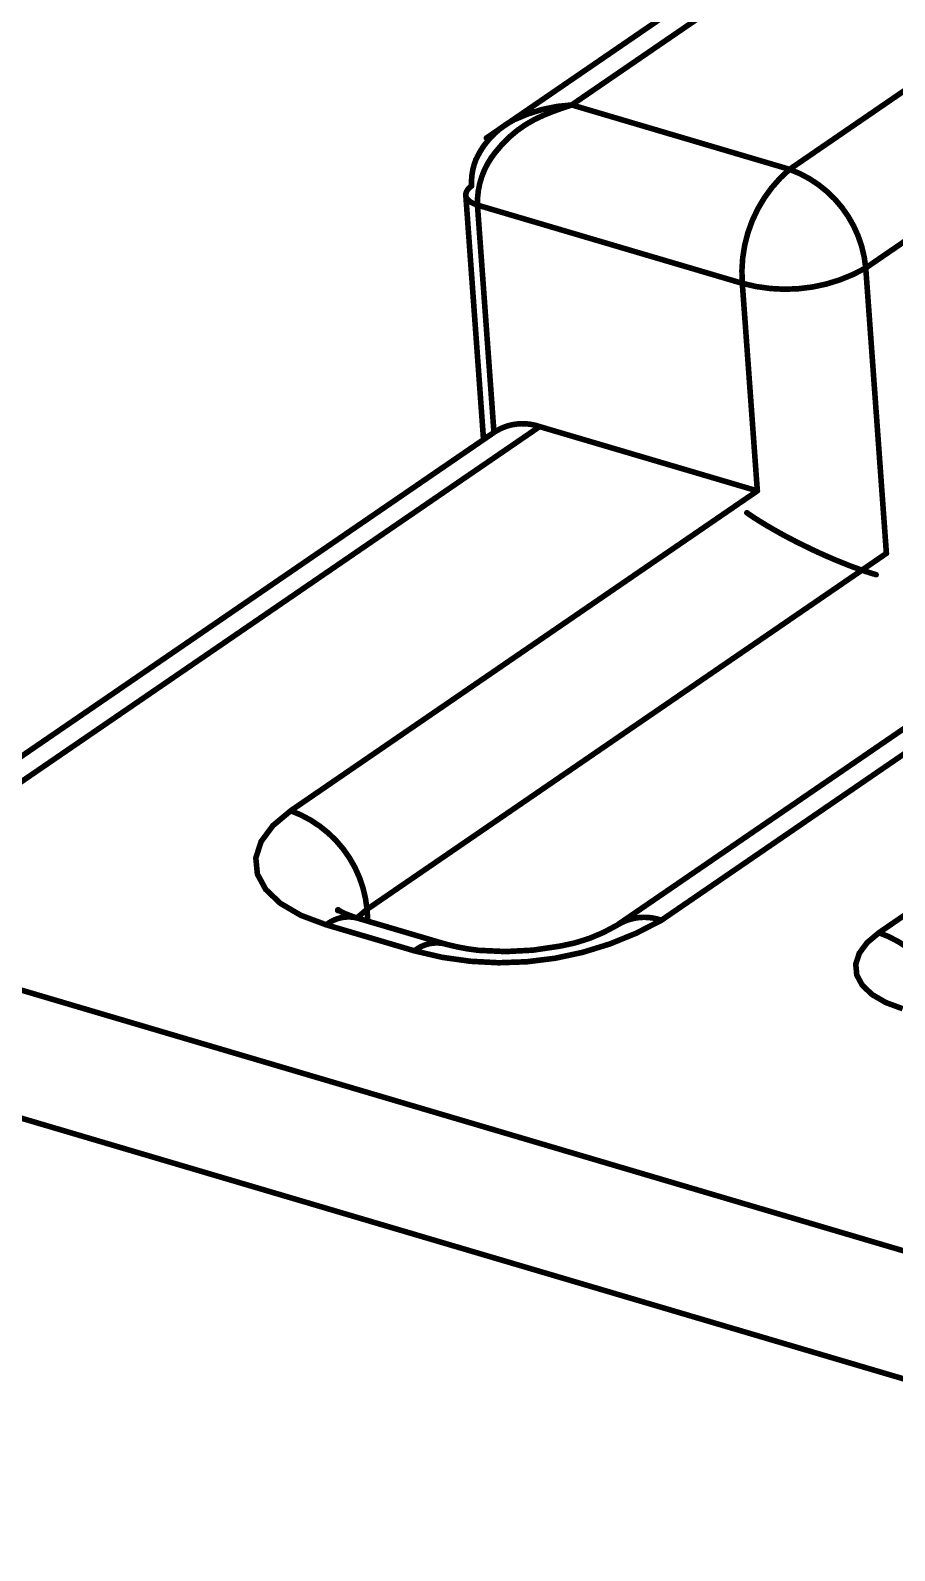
# Model space of a CAD drawing. Header units: inches. Extents: x 0 to 35.2, y -0.7 to 15.9.
# Drawn here: x 33.6294 to 33.7064, y 9.6287 to 9.7642 of the extents above; entities that cross this region are included whole.
import ezdxf

# ---------------------------------------------------------------- set-up
doc = ezdxf.new("R2010")
doc.units = ezdxf.units.IN
doc.header["$MEASUREMENT"] = 0
doc.layers.add('Dimensions', color=6, linetype='Continuous')

msp = doc.modelspace()

# ---------------------------------------------------------------- linework, layer by layer
at = {"layer": 'Dimensions'}
for points in [[(33.67008, 9.75457, 0.0005, 0.0005, 0), (33.81704, 9.85532, 0.0005, 0.0005, 0)], [(33.67768, 9.75752, 0.0005, 0.0005, 0), (33.81733, 9.85325, 0.0005, 0.0005, 0)], [(33.69709, 9.75178, 0.0005, 0.0005, 0), (33.71147, 9.76164, 0.0005, 0.0005, 0)], [(33.67254, 9.7562, 0.0005, 0.0005, -0.09822), (33.67768, 9.75752, 0.0005, 0.0005, 0)], [(33.67517, 9.7566, 0.0005, 0.0005, -0.022403), (33.67768, 9.75752, 0.0005, 0.0005, 0)], [(33.67768, 9.75752, 0.0005, 0.0005, 0), (33.69709, 9.75178, 0.0005, 0.0005, 0)], [(33.66914, 9.75264, 0.0005, 0.0005, -0.170854), (33.67254, 9.7562, 0.0005, 0.0005, 0)], [(33.67091, 9.75334, 0.0005, 0.0005, -0.129198), (33.67517, 9.7566, 0.0005, 0.0005, 0)], [(33.66928, 9.74859, 0.0005, 0.0005, -0.182607), (33.67091, 9.75334, 0.0005, 0.0005, 0)], [(33.70388, 9.74299, 0.0005, 0.0005, 0), (33.71826, 9.75285, 0.0005, 0.0005, 0)], [(33.66876, 9.75029, 0.0005, 0.0005, -0.112819), (33.66914, 9.75264, 0.0005, 0.0005, 0)], [(33.69288, 9.74162, 0.0005, 0.0005, -0.239837), (33.69709, 9.75178, 0.0005, 0.0005, 0)], [(33.69709, 9.75178, 0.0005, 0.0005, -0.290623), (33.70388, 9.74299, 0.0005, 0.0005, 0)], [(33.66823, 9.74954, 0.0005, 0.0005, -0.219985), (33.66876, 9.75029, 0.0005, 0.0005, 0)], [(33.66835, 9.74916, 0.0005, 0.0005, -0.150608), (33.66823, 9.74954, 0.0005, 0.0005, 0)], [(33.66824, 9.74948, 0.0005, 0.0005, 0), (33.66982, 9.72769, 0.0005, 0.0005, 0)], [(33.66872, 9.74884, 0.0005, 0.0005, -0.122109), (33.66835, 9.74916, 0.0005, 0.0005, 0)], [(33.66928, 9.74859, 0.0005, 0.0005, -0.032874), (33.66872, 9.74884, 0.0005, 0.0005, 0)], [(33.66928, 9.74859, 0.0005, 0.0005, 0), (33.69288, 9.74162, 0.0005, 0.0005, 0)], [(33.66928, 9.74859, 0.0005, 0.0005, 0), (33.67075, 9.72833, 0.0005, 0.0005, 0)], [(33.70388, 9.74299, 0.0005, 0.0005, -0.200602), (33.69288, 9.74162, 0.0005, 0.0005, 0)], [(33.70388, 9.74299, 0.0005, 0.0005, 0), (33.70572, 9.71755, 0.0005, 0.0005, 0)], [(33.69288, 9.74162, 0.0005, 0.0005, 0), (33.69422, 9.72312, 0.0005, 0.0005, 0)], [(33.60357, 9.68227, 0.0005, 0.0005, 0), (33.67087, 9.72841, 0.0005, 0.0005, 0)], [(33.60985, 9.68432, 0.0005, 0.0005, 0), (33.67482, 9.72885, 0.0005, 0.0005, 0)], [(33.67087, 9.72841, 0.0005, 0.0005, -0.228587), (33.67482, 9.72885, 0.0005, 0.0005, 0)], [(33.67482, 9.72885, 0.0005, 0.0005, 0), (33.69422, 9.72312, 0.0005, 0.0005, 0)], [(33.65264, 9.69461, 0.0005, 0.0005, 0), (33.69422, 9.72312, 0.0005, 0.0005, 0)], [(33.69328, 9.72117, 0.0005, 0.0005, 0), (33.69337, 9.72111, 0.0005, 0.0005, 0)], [(33.69337, 9.72111, 0.0005, 0.0005, 0), (33.69345, 9.72105, 0.0005, 0.0005, 0)], [(33.69345, 9.72105, 0.0005, 0.0005, 0), (33.69354, 9.72099, 0.0005, 0.0005, 0)], [(33.69354, 9.72099, 0.0005, 0.0005, 0), (33.69363, 9.72093, 0.0005, 0.0005, 0)], [(33.69363, 9.72093, 0.0005, 0.0005, 0), (33.69372, 9.72087, 0.0005, 0.0005, 0)], [(33.69372, 9.72087, 0.0005, 0.0005, 0), (33.69382, 9.72081, 0.0005, 0.0005, 0)], [(33.69382, 9.72081, 0.0005, 0.0005, 0), (33.69391, 9.72074, 0.0005, 0.0005, 0)], [(33.69391, 9.72074, 0.0005, 0.0005, 0), (33.69401, 9.72068, 0.0005, 0.0005, 0)], [(33.69401, 9.72068, 0.0005, 0.0005, 0), (33.6941, 9.72062, 0.0005, 0.0005, 0)], [(33.6941, 9.72062, 0.0005, 0.0005, 0), (33.6942, 9.72056, 0.0005, 0.0005, 0)], [(33.6942, 9.72056, 0.0005, 0.0005, 0), (33.6943, 9.7205, 0.0005, 0.0005, 0)], [(33.6943, 9.7205, 0.0005, 0.0005, 0), (33.6944, 9.72043, 0.0005, 0.0005, 0)], [(33.6944, 9.72043, 0.0005, 0.0005, 0), (33.6945, 9.72037, 0.0005, 0.0005, 0)], [(33.6945, 9.72037, 0.0005, 0.0005, 0), (33.6946, 9.72031, 0.0005, 0.0005, 0)], [(33.6946, 9.72031, 0.0005, 0.0005, 0), (33.69471, 9.72024, 0.0005, 0.0005, 0)], [(33.69471, 9.72024, 0.0005, 0.0005, 0), (33.69481, 9.72018, 0.0005, 0.0005, 0)], [(33.69481, 9.72018, 0.0005, 0.0005, 0), (33.69492, 9.72011, 0.0005, 0.0005, 0)], [(33.69492, 9.72011, 0.0005, 0.0005, 0), (33.69503, 9.72005, 0.0005, 0.0005, 0)], [(33.69503, 9.72005, 0.0005, 0.0005, 0), (33.69514, 9.71998, 0.0005, 0.0005, 0)], [(33.69514, 9.71998, 0.0005, 0.0005, 0), (33.69525, 9.71992, 0.0005, 0.0005, 0)], [(33.69525, 9.71992, 0.0005, 0.0005, 0), (33.69536, 9.71986, 0.0005, 0.0005, 0)], [(33.69536, 9.71986, 0.0005, 0.0005, 0), (33.69547, 9.71979, 0.0005, 0.0005, 0)], [(33.69547, 9.71979, 0.0005, 0.0005, 0), (33.69558, 9.71973, 0.0005, 0.0005, 0)], [(33.69558, 9.71973, 0.0005, 0.0005, 0), (33.69569, 9.71966, 0.0005, 0.0005, 0)], [(33.69569, 9.71966, 0.0005, 0.0005, 0), (33.69581, 9.7196, 0.0005, 0.0005, 0)], [(33.69581, 9.7196, 0.0005, 0.0005, 0), (33.69592, 9.71953, 0.0005, 0.0005, 0)], [(33.69592, 9.71953, 0.0005, 0.0005, 0), (33.69604, 9.71947, 0.0005, 0.0005, 0)], [(33.69604, 9.71947, 0.0005, 0.0005, 0), (33.69616, 9.7194, 0.0005, 0.0005, 0)], [(33.69616, 9.7194, 0.0005, 0.0005, 0), (33.69628, 9.71933, 0.0005, 0.0005, 0)], [(33.69628, 9.71933, 0.0005, 0.0005, 0), (33.69639, 9.71927, 0.0005, 0.0005, 0)], [(33.69639, 9.71927, 0.0005, 0.0005, 0), (33.69651, 9.7192, 0.0005, 0.0005, 0)], [(33.69651, 9.7192, 0.0005, 0.0005, 0), (33.69663, 9.71914, 0.0005, 0.0005, 0)], [(33.69663, 9.71914, 0.0005, 0.0005, 0), (33.69675, 9.71907, 0.0005, 0.0005, 0)], [(33.69675, 9.71907, 0.0005, 0.0005, 0), (33.69688, 9.71901, 0.0005, 0.0005, 0)], [(33.69688, 9.71901, 0.0005, 0.0005, 0), (33.697, 9.71894, 0.0005, 0.0005, 0)], [(33.697, 9.71894, 0.0005, 0.0005, 0), (33.69712, 9.71888, 0.0005, 0.0005, 0)], [(33.65944, 9.68582, 0.0005, 0.0005, 0), (33.70572, 9.71755, 0.0005, 0.0005, 0)], [(33.69712, 9.71888, 0.0005, 0.0005, 0), (33.69724, 9.71882, 0.0005, 0.0005, 0)], [(33.69724, 9.71882, 0.0005, 0.0005, 0), (33.69737, 9.71875, 0.0005, 0.0005, 0)], [(33.69737, 9.71875, 0.0005, 0.0005, 0), (33.69749, 9.71869, 0.0005, 0.0005, 0)], [(33.69749, 9.71869, 0.0005, 0.0005, 0), (33.69762, 9.71862, 0.0005, 0.0005, 0)], [(33.69762, 9.71862, 0.0005, 0.0005, 0), (33.69774, 9.71856, 0.0005, 0.0005, 0)], [(33.69774, 9.71856, 0.0005, 0.0005, 0), (33.69787, 9.71849, 0.0005, 0.0005, 0)], [(33.69787, 9.71849, 0.0005, 0.0005, 0), (33.698, 9.71843, 0.0005, 0.0005, 0)], [(33.698, 9.71843, 0.0005, 0.0005, 0), (33.69812, 9.71837, 0.0005, 0.0005, 0)], [(33.69812, 9.71837, 0.0005, 0.0005, 0), (33.69825, 9.71831, 0.0005, 0.0005, 0)], [(33.69825, 9.71831, 0.0005, 0.0005, 0), (33.69838, 9.71824, 0.0005, 0.0005, 0)], [(33.69838, 9.71824, 0.0005, 0.0005, 0), (33.6985, 9.71818, 0.0005, 0.0005, 0)], [(33.6985, 9.71818, 0.0005, 0.0005, 0), (33.69863, 9.71812, 0.0005, 0.0005, 0)], [(33.69863, 9.71812, 0.0005, 0.0005, 0), (33.69876, 9.71806, 0.0005, 0.0005, 0)], [(33.69876, 9.71806, 0.0005, 0.0005, 0), (33.69889, 9.71799, 0.0005, 0.0005, 0)], [(33.69889, 9.71799, 0.0005, 0.0005, 0), (33.69901, 9.71793, 0.0005, 0.0005, 0)], [(33.69901, 9.71793, 0.0005, 0.0005, 0), (33.69914, 9.71787, 0.0005, 0.0005, 0)], [(33.69914, 9.71787, 0.0005, 0.0005, 0), (33.69927, 9.71781, 0.0005, 0.0005, 0)], [(33.69927, 9.71781, 0.0005, 0.0005, 0), (33.6994, 9.71775, 0.0005, 0.0005, 0)], [(33.6994, 9.71775, 0.0005, 0.0005, 0), (33.69953, 9.71769, 0.0005, 0.0005, 0)], [(33.69953, 9.71769, 0.0005, 0.0005, 0), (33.69966, 9.71763, 0.0005, 0.0005, 0)], [(33.69966, 9.71763, 0.0005, 0.0005, 0), (33.69978, 9.71757, 0.0005, 0.0005, 0)], [(33.69978, 9.71757, 0.0005, 0.0005, 0), (33.69991, 9.71752, 0.0005, 0.0005, 0)], [(33.69991, 9.71752, 0.0005, 0.0005, 0), (33.70004, 9.71746, 0.0005, 0.0005, 0)], [(33.70004, 9.71746, 0.0005, 0.0005, 0), (33.70017, 9.7174, 0.0005, 0.0005, 0)], [(33.70017, 9.7174, 0.0005, 0.0005, 0), (33.7003, 9.71734, 0.0005, 0.0005, 0)], [(33.7003, 9.71734, 0.0005, 0.0005, 0), (33.70042, 9.71729, 0.0005, 0.0005, 0)], [(33.70042, 9.71729, 0.0005, 0.0005, 0), (33.70055, 9.71723, 0.0005, 0.0005, 0)], [(33.70055, 9.71723, 0.0005, 0.0005, 0), (33.70068, 9.71718, 0.0005, 0.0005, 0)], [(33.70068, 9.71718, 0.0005, 0.0005, 0), (33.7008, 9.71712, 0.0005, 0.0005, 0)], [(33.7008, 9.71712, 0.0005, 0.0005, 0), (33.70093, 9.71707, 0.0005, 0.0005, 0)], [(33.70093, 9.71707, 0.0005, 0.0005, 0), (33.70106, 9.71701, 0.0005, 0.0005, 0)], [(33.70106, 9.71701, 0.0005, 0.0005, 0), (33.70118, 9.71696, 0.0005, 0.0005, 0)], [(33.70118, 9.71696, 0.0005, 0.0005, 0), (33.70131, 9.71691, 0.0005, 0.0005, 0)], [(33.70131, 9.71691, 0.0005, 0.0005, 0), (33.70143, 9.71686, 0.0005, 0.0005, 0)], [(33.70143, 9.71686, 0.0005, 0.0005, 0), (33.70156, 9.71681, 0.0005, 0.0005, 0)], [(33.70156, 9.71681, 0.0005, 0.0005, 0), (33.70168, 9.71676, 0.0005, 0.0005, 0)], [(33.70168, 9.71676, 0.0005, 0.0005, 0), (33.7018, 9.71671, 0.0005, 0.0005, 0)], [(33.7018, 9.71671, 0.0005, 0.0005, 0), (33.70193, 9.71666, 0.0005, 0.0005, 0)], [(33.70193, 9.71666, 0.0005, 0.0005, 0), (33.70205, 9.71661, 0.0005, 0.0005, 0)], [(33.70205, 9.71661, 0.0005, 0.0005, 0), (33.70217, 9.71656, 0.0005, 0.0005, 0)], [(33.70217, 9.71656, 0.0005, 0.0005, 0), (33.70229, 9.71651, 0.0005, 0.0005, 0)], [(33.70229, 9.71651, 0.0005, 0.0005, 0), (33.70241, 9.71647, 0.0005, 0.0005, 0)], [(33.70241, 9.71647, 0.0005, 0.0005, 0), (33.70253, 9.71642, 0.0005, 0.0005, 0)], [(33.70253, 9.71642, 0.0005, 0.0005, 0), (33.70265, 9.71638, 0.0005, 0.0005, 0)], [(33.70265, 9.71638, 0.0005, 0.0005, 0), (33.70276, 9.71633, 0.0005, 0.0005, 0)], [(33.70276, 9.71633, 0.0005, 0.0005, 0), (33.70288, 9.71629, 0.0005, 0.0005, 0)], [(33.70288, 9.71629, 0.0005, 0.0005, 0), (33.703, 9.71625, 0.0005, 0.0005, 0)], [(33.703, 9.71625, 0.0005, 0.0005, 0), (33.70311, 9.71621, 0.0005, 0.0005, 0)], [(33.70311, 9.71621, 0.0005, 0.0005, 0), (33.70323, 9.71616, 0.0005, 0.0005, 0)], [(33.70323, 9.71616, 0.0005, 0.0005, 0), (33.70334, 9.71612, 0.0005, 0.0005, 0)], [(33.70334, 9.71612, 0.0005, 0.0005, 0), (33.70345, 9.71608, 0.0005, 0.0005, 0)], [(33.70345, 9.71608, 0.0005, 0.0005, 0), (33.70356, 9.71605, 0.0005, 0.0005, 0)], [(33.70356, 9.71605, 0.0005, 0.0005, 0), (33.70367, 9.71601, 0.0005, 0.0005, 0)], [(33.70367, 9.71601, 0.0005, 0.0005, 0), (33.70378, 9.71597, 0.0005, 0.0005, 0)], [(33.70378, 9.71597, 0.0005, 0.0005, 0), (33.70389, 9.71593, 0.0005, 0.0005, 0)], [(33.70389, 9.71593, 0.0005, 0.0005, 0), (33.704, 9.7159, 0.0005, 0.0005, 0)], [(33.704, 9.7159, 0.0005, 0.0005, 0), (33.7041, 9.71587, 0.0005, 0.0005, 0)], [(33.7041, 9.71587, 0.0005, 0.0005, 0), (33.70421, 9.71583, 0.0005, 0.0005, 0)], [(33.70421, 9.71583, 0.0005, 0.0005, 0), (33.70431, 9.7158, 0.0005, 0.0005, 0)], [(33.70431, 9.7158, 0.0005, 0.0005, 0), (33.70441, 9.71577, 0.0005, 0.0005, 0)], [(33.70441, 9.71577, 0.0005, 0.0005, 0), (33.70451, 9.71574, 0.0005, 0.0005, 0)], [(33.70451, 9.71574, 0.0005, 0.0005, 0), (33.70461, 9.71571, 0.0005, 0.0005, 0)], [(33.70461, 9.71571, 0.0005, 0.0005, 0), (33.70471, 9.71568, 0.0005, 0.0005, 0)], [(33.70471, 9.71568, 0.0005, 0.0005, 0), (33.70481, 9.71565, 0.0005, 0.0005, 0)], [(33.68172, 9.68441, 0.0005, 0.0005, 0), (33.72442, 9.71368, 0.0005, 0.0005, 0)], [(33.68567, 9.68485, 0.0005, 0.0005, 0), (33.72725, 9.71336, 0.0005, 0.0005, 0)], [(33.70506, 9.68374, 0.0005, 0.0005, 0), (33.74193, 9.70902, 0.0005, 0.0005, 0)], [(33.65105, 9.69328, 0.0005, 0.0005, 0), (33.65264, 9.69461, 0.0005, 0.0005, 0)], [(33.65264, 9.69461, 0.0005, 0.0005, -0.290623), (33.65944, 9.68582, 0.0005, 0.0005, 0)], [(33.65, 9.69186, 0.0005, 0.0005, 0), (33.65105, 9.69328, 0.0005, 0.0005, 0)], [(33.64953, 9.6904, 0.0005, 0.0005, 0), (33.65, 9.69186, 0.0005, 0.0005, 0)], [(33.64953, 9.6904, 0.0005, 0.0005, 0), (33.64967, 9.68896, 0.0005, 0.0005, 0)], [(33.64967, 9.68896, 0.0005, 0.0005, 0), (33.65041, 9.6876, 0.0005, 0.0005, 0)], [(33.65041, 9.6876, 0.0005, 0.0005, 0), (33.65171, 9.68636, 0.0005, 0.0005, 0)], [(33.65171, 9.68636, 0.0005, 0.0005, 0), (33.65354, 9.68529, 0.0005, 0.0005, 0)], [(33.65354, 9.68529, 0.0005, 0.0005, 0), (33.65581, 9.68444, 0.0005, 0.0005, 0)], [(33.65581, 9.68444, 0.0005, 0.0005, -0.237149), (33.65855, 9.68505, 0.0005, 0.0005, 0)], [(33.6569, 9.68574, 0.0005, 0.0005, -4.707283), (33.65689, 9.68577, 0.0005, 0.0005, 0)], [(33.65712, 9.68562, 0.0005, 0.0005, -0.013739), (33.65689, 9.68577, 0.0005, 0.0005, 0)], [(33.65751, 9.68543, 0.0005, 0.0005, -0.036379), (33.65712, 9.68562, 0.0005, 0.0005, 0)], [(33.65855, 9.68505, 0.0005, 0.0005, -0.020807), (33.65751, 9.68543, 0.0005, 0.0005, 0)], [(33.65855, 9.68505, 0.0005, 0.0005, 0), (33.65864, 9.68515, 0.0005, 0.0005, 0)], [(33.65855, 9.68505, 0.0005, 0.0005, 0), (33.66641, 9.68273, 0.0005, 0.0005, 0)], [(33.65855, 9.68505, 0.0005, 0.0005, 0), (33.65865, 9.68502, 0.0005, 0.0005, 0)], [(33.65864, 9.68515, 0.0005, 0.0005, 0), (33.65944, 9.68582, 0.0005, 0.0005, 0)], [(33.65944, 9.68582, 0.0005, 0.0005, 0), (33.65951, 9.68477, 0.0005, 0.0005, 0)], [(33.68178, 9.68445, 0.0005, 0.0005, -0.225753), (33.68567, 9.68485, 0.0005, 0.0005, 0)], [(33.65581, 9.68444, 0.0005, 0.0005, 0), (33.66367, 9.68212, 0.0005, 0.0005, 0)], [(33.68567, 9.68485, 0.0005, 0.0005, -0.200602), (33.66367, 9.68212, 0.0005, 0.0005, 0)], [(33.68172, 9.68441, 0.0005, 0.0005, -0.094276), (33.67662, 9.68254, 0.0005, 0.0005, 0)], [(33.704, 9.68285, 0.0005, 0.0005, 0), (33.70506, 9.68374, 0.0005, 0.0005, 0)], [(33.70506, 9.68374, 0.0005, 0.0005, -0.23651), (33.71141, 9.67713, 0.0005, 0.0005, 0)], [(33.6121, 9.68351, 0.0005, 0.0005, 0), (33.85479, 9.61177, 0.0005, 0.0005, 0)], [(33.66367, 9.68212, 0.0005, 0.0005, -0.235041), (33.66639, 9.68274, 0.0005, 0.0005, 0)], [(33.66935, 9.68217, 0.0005, 0.0005, -0.037371), (33.66641, 9.68273, 0.0005, 0.0005, 0)], [(33.67662, 9.68254, 0.0005, 0.0005, -0.072574), (33.66935, 9.68217, 0.0005, 0.0005, 0)], [(33.7033, 9.6819, 0.0005, 0.0005, 0), (33.704, 9.68285, 0.0005, 0.0005, 0)], [(33.70299, 9.68093, 0.0005, 0.0005, 0), (33.7033, 9.6819, 0.0005, 0.0005, 0)], [(33.70299, 9.68093, 0.0005, 0.0005, 0), (33.70308, 9.67997, 0.0005, 0.0005, 0)], [(33.70308, 9.67997, 0.0005, 0.0005, 0), (33.70357, 9.67906, 0.0005, 0.0005, 0)], [(33.70357, 9.67906, 0.0005, 0.0005, 0), (33.70444, 9.67823, 0.0005, 0.0005, 0)], [(33.70444, 9.67823, 0.0005, 0.0005, 0), (33.70566, 9.67752, 0.0005, 0.0005, 0)], [(33.70566, 9.67752, 0.0005, 0.0005, 0), (33.70717, 9.67696, 0.0005, 0.0005, 0)], [(33.60789, 9.67334, 0.0005, 0.0005, 0), (33.84429, 9.60347, 0.0005, 0.0005, 0)]]:
    msp.add_lwpolyline(points, format="xyseb", dxfattribs=at)
for points in [[(33.67756, 9.75752, 0.00025, 0.00025, 1), (33.67781, 9.75752, 0.00025, 0.00025, 1)], [(33.67756, 9.75752, 0.00025, 0.00025, 1), (33.67781, 9.75752, 0.00025, 0.00025, 1)], [(33.67756, 9.75752, 0.00025, 0.00025, 1), (33.67781, 9.75752, 0.00025, 0.00025, 1)], [(33.67756, 9.75752, 0.00025, 0.00025, 1), (33.67781, 9.75752, 0.00025, 0.00025, 1)], [(33.67241, 9.7562, 0.00025, 0.00025, 1), (33.67266, 9.7562, 0.00025, 0.00025, 1)], [(33.67241, 9.7562, 0.00025, 0.00025, 1), (33.67266, 9.7562, 0.00025, 0.00025, 1)], [(33.67504, 9.7566, 0.00025, 0.00025, 1), (33.67529, 9.7566, 0.00025, 0.00025, 1)], [(33.67504, 9.7566, 0.00025, 0.00025, 1), (33.67529, 9.7566, 0.00025, 0.00025, 1)], [(33.66995, 9.75457, 0.00025, 0.00025, 1), (33.6702, 9.75457, 0.00025, 0.00025, 1)], [(33.67078, 9.75334, 0.00025, 0.00025, 1), (33.67103, 9.75334, 0.00025, 0.00025, 1)], [(33.67078, 9.75334, 0.00025, 0.00025, 1), (33.67103, 9.75334, 0.00025, 0.00025, 1)], [(33.66901, 9.75264, 0.00025, 0.00025, 1), (33.66926, 9.75264, 0.00025, 0.00025, 1)], [(33.66901, 9.75264, 0.00025, 0.00025, 1), (33.66926, 9.75264, 0.00025, 0.00025, 1)], [(33.69696, 9.75178, 0.00025, 0.00025, 1), (33.69721, 9.75178, 0.00025, 0.00025, 1)], [(33.69696, 9.75178, 0.00025, 0.00025, 1), (33.69721, 9.75178, 0.00025, 0.00025, 1)], [(33.69696, 9.75178, 0.00025, 0.00025, 1), (33.69721, 9.75178, 0.00025, 0.00025, 1)], [(33.69696, 9.75178, 0.00025, 0.00025, 1), (33.69721, 9.75178, 0.00025, 0.00025, 1)], [(33.66863, 9.75029, 0.00025, 0.00025, 1), (33.66888, 9.75029, 0.00025, 0.00025, 1)], [(33.66863, 9.75029, 0.00025, 0.00025, 1), (33.66888, 9.75029, 0.00025, 0.00025, 1)], [(33.66811, 9.74954, 0.00025, 0.00025, 1), (33.66836, 9.74954, 0.00025, 0.00025, 1)], [(33.66811, 9.74954, 0.00025, 0.00025, 1), (33.66836, 9.74954, 0.00025, 0.00025, 1)], [(33.66811, 9.74948, 0.00025, 0.00025, 1), (33.66836, 9.74948, 0.00025, 0.00025, 1)], [(33.66822, 9.74916, 0.00025, 0.00025, 1), (33.66848, 9.74916, 0.00025, 0.00025, 1)], [(33.66823, 9.74916, 0.00025, 0.00025, 1), (33.66848, 9.74916, 0.00025, 0.00025, 1)], [(33.66859, 9.74884, 0.00025, 0.00025, 1), (33.66884, 9.74884, 0.00025, 0.00025, 1)], [(33.66859, 9.74884, 0.00025, 0.00025, 1), (33.66884, 9.74884, 0.00025, 0.00025, 1)], [(33.66916, 9.74859, 0.00025, 0.00025, 1), (33.66941, 9.74859, 0.00025, 0.00025, 1)], [(33.66916, 9.74859, 0.00025, 0.00025, 1), (33.66941, 9.74859, 0.00025, 0.00025, 1)], [(33.66916, 9.74859, 0.00025, 0.00025, 1), (33.66941, 9.74859, 0.00025, 0.00025, 1)], [(33.66916, 9.74859, 0.00025, 0.00025, 1), (33.66941, 9.74859, 0.00025, 0.00025, 1)], [(33.70376, 9.74299, 0.00025, 0.00025, 1), (33.70401, 9.74299, 0.00025, 0.00025, 1)], [(33.70376, 9.74299, 0.00025, 0.00025, 1), (33.70401, 9.74299, 0.00025, 0.00025, 1)], [(33.70376, 9.74299, 0.00025, 0.00025, 1), (33.70401, 9.74299, 0.00025, 0.00025, 1)], [(33.70376, 9.74299, 0.00025, 0.00025, 1), (33.70401, 9.74299, 0.00025, 0.00025, 1)], [(33.69276, 9.74162, 0.00025, 0.00025, 1), (33.69301, 9.74162, 0.00025, 0.00025, 1)], [(33.69276, 9.74162, 0.00025, 0.00025, 1), (33.69301, 9.74162, 0.00025, 0.00025, 1)], [(33.69276, 9.74162, 0.00025, 0.00025, 1), (33.69301, 9.74162, 0.00025, 0.00025, 1)], [(33.69276, 9.74162, 0.00025, 0.00025, 1), (33.69301, 9.74162, 0.00025, 0.00025, 1)], [(33.67075, 9.72841, 0.00025, 0.00025, 1), (33.671, 9.72841, 0.00025, 0.00025, 1)], [(33.67075, 9.72841, 0.00025, 0.00025, 1), (33.671, 9.72841, 0.00025, 0.00025, 1)], [(33.67469, 9.72885, 0.00025, 0.00025, 1), (33.67494, 9.72885, 0.00025, 0.00025, 1)], [(33.67469, 9.72885, 0.00025, 0.00025, 1), (33.67494, 9.72885, 0.00025, 0.00025, 1)], [(33.67469, 9.72885, 0.00025, 0.00025, 1), (33.67494, 9.72885, 0.00025, 0.00025, 1)], [(33.66969, 9.72769, 0.00025, 0.00025, 1), (33.66994, 9.72769, 0.00025, 0.00025, 1)], [(33.67063, 9.72833, 0.00025, 0.00025, 1), (33.67088, 9.72833, 0.00025, 0.00025, 1)], [(33.6941, 9.72312, 0.00025, 0.00025, 1), (33.69435, 9.72312, 0.00025, 0.00025, 1)], [(33.6941, 9.72312, 0.00025, 0.00025, 1), (33.69435, 9.72312, 0.00025, 0.00025, 1)], [(33.6941, 9.72312, 0.00025, 0.00025, 1), (33.69435, 9.72312, 0.00025, 0.00025, 1)], [(33.69316, 9.72117, 0.00025, 0.00025, 1), (33.69341, 9.72117, 0.00025, 0.00025, 1)], [(33.69324, 9.72111, 0.00025, 0.00025, 1), (33.69349, 9.72111, 0.00025, 0.00025, 1)], [(33.69324, 9.72111, 0.00025, 0.00025, 1), (33.69349, 9.72111, 0.00025, 0.00025, 1)], [(33.69333, 9.72105, 0.00025, 0.00025, 1), (33.69358, 9.72105, 0.00025, 0.00025, 1)], [(33.69333, 9.72105, 0.00025, 0.00025, 1), (33.69358, 9.72105, 0.00025, 0.00025, 1)], [(33.69342, 9.72099, 0.00025, 0.00025, 1), (33.69367, 9.72099, 0.00025, 0.00025, 1)], [(33.69342, 9.72099, 0.00025, 0.00025, 1), (33.69367, 9.72099, 0.00025, 0.00025, 1)], [(33.69351, 9.72093, 0.00025, 0.00025, 1), (33.69376, 9.72093, 0.00025, 0.00025, 1)], [(33.69351, 9.72093, 0.00025, 0.00025, 1), (33.69376, 9.72093, 0.00025, 0.00025, 1)], [(33.6936, 9.72087, 0.00025, 0.00025, 1), (33.69385, 9.72087, 0.00025, 0.00025, 1)], [(33.6936, 9.72087, 0.00025, 0.00025, 1), (33.69385, 9.72087, 0.00025, 0.00025, 1)], [(33.69369, 9.72081, 0.00025, 0.00025, 1), (33.69394, 9.72081, 0.00025, 0.00025, 1)], [(33.69369, 9.72081, 0.00025, 0.00025, 1), (33.69394, 9.72081, 0.00025, 0.00025, 1)], [(33.69378, 9.72074, 0.00025, 0.00025, 1), (33.69403, 9.72074, 0.00025, 0.00025, 1)], [(33.69378, 9.72074, 0.00025, 0.00025, 1), (33.69403, 9.72074, 0.00025, 0.00025, 1)], [(33.69388, 9.72068, 0.00025, 0.00025, 1), (33.69413, 9.72068, 0.00025, 0.00025, 1)], [(33.69388, 9.72068, 0.00025, 0.00025, 1), (33.69413, 9.72068, 0.00025, 0.00025, 1)], [(33.69398, 9.72062, 0.00025, 0.00025, 1), (33.69423, 9.72062, 0.00025, 0.00025, 1)], [(33.69398, 9.72062, 0.00025, 0.00025, 1), (33.69423, 9.72062, 0.00025, 0.00025, 1)], [(33.69407, 9.72056, 0.00025, 0.00025, 1), (33.69432, 9.72056, 0.00025, 0.00025, 1)], [(33.69407, 9.72056, 0.00025, 0.00025, 1), (33.69432, 9.72056, 0.00025, 0.00025, 1)], [(33.69417, 9.7205, 0.00025, 0.00025, 1), (33.69442, 9.7205, 0.00025, 0.00025, 1)], [(33.69417, 9.7205, 0.00025, 0.00025, 1), (33.69442, 9.7205, 0.00025, 0.00025, 1)], [(33.69427, 9.72043, 0.00025, 0.00025, 1), (33.69452, 9.72043, 0.00025, 0.00025, 1)], [(33.69427, 9.72043, 0.00025, 0.00025, 1), (33.69452, 9.72043, 0.00025, 0.00025, 1)], [(33.69438, 9.72037, 0.00025, 0.00025, 1), (33.69463, 9.72037, 0.00025, 0.00025, 1)], [(33.69438, 9.72037, 0.00025, 0.00025, 1), (33.69463, 9.72037, 0.00025, 0.00025, 1)], [(33.69448, 9.72031, 0.00025, 0.00025, 1), (33.69473, 9.72031, 0.00025, 0.00025, 1)], [(33.69448, 9.72031, 0.00025, 0.00025, 1), (33.69473, 9.72031, 0.00025, 0.00025, 1)], [(33.69458, 9.72024, 0.00025, 0.00025, 1), (33.69483, 9.72024, 0.00025, 0.00025, 1)], [(33.69458, 9.72024, 0.00025, 0.00025, 1), (33.69483, 9.72024, 0.00025, 0.00025, 1)], [(33.69469, 9.72018, 0.00025, 0.00025, 1), (33.69494, 9.72018, 0.00025, 0.00025, 1)], [(33.69469, 9.72018, 0.00025, 0.00025, 1), (33.69494, 9.72018, 0.00025, 0.00025, 1)], [(33.69479, 9.72011, 0.00025, 0.00025, 1), (33.69504, 9.72011, 0.00025, 0.00025, 1)], [(33.69479, 9.72011, 0.00025, 0.00025, 1), (33.69504, 9.72011, 0.00025, 0.00025, 1)], [(33.6949, 9.72005, 0.00025, 0.00025, 1), (33.69515, 9.72005, 0.00025, 0.00025, 1)], [(33.6949, 9.72005, 0.00025, 0.00025, 1), (33.69515, 9.72005, 0.00025, 0.00025, 1)], [(33.69501, 9.71998, 0.00025, 0.00025, 1), (33.69526, 9.71998, 0.00025, 0.00025, 1)], [(33.69501, 9.71998, 0.00025, 0.00025, 1), (33.69526, 9.71998, 0.00025, 0.00025, 1)], [(33.69512, 9.71992, 0.00025, 0.00025, 1), (33.69537, 9.71992, 0.00025, 0.00025, 1)], [(33.69512, 9.71992, 0.00025, 0.00025, 1), (33.69537, 9.71992, 0.00025, 0.00025, 1)], [(33.69523, 9.71986, 0.00025, 0.00025, 1), (33.69548, 9.71986, 0.00025, 0.00025, 1)], [(33.69523, 9.71986, 0.00025, 0.00025, 1), (33.69548, 9.71986, 0.00025, 0.00025, 1)], [(33.69534, 9.71979, 0.00025, 0.00025, 1), (33.69559, 9.71979, 0.00025, 0.00025, 1)], [(33.69534, 9.71979, 0.00025, 0.00025, 1), (33.69559, 9.71979, 0.00025, 0.00025, 1)], [(33.69546, 9.71973, 0.00025, 0.00025, 1), (33.69571, 9.71973, 0.00025, 0.00025, 1)], [(33.69546, 9.71973, 0.00025, 0.00025, 1), (33.69571, 9.71973, 0.00025, 0.00025, 1)], [(33.69557, 9.71966, 0.00025, 0.00025, 1), (33.69582, 9.71966, 0.00025, 0.00025, 1)], [(33.69557, 9.71966, 0.00025, 0.00025, 1), (33.69582, 9.71966, 0.00025, 0.00025, 1)], [(33.69568, 9.7196, 0.00025, 0.00025, 1), (33.69593, 9.7196, 0.00025, 0.00025, 1)], [(33.69568, 9.7196, 0.00025, 0.00025, 1), (33.69593, 9.7196, 0.00025, 0.00025, 1)], [(33.6958, 9.71953, 0.00025, 0.00025, 1), (33.69605, 9.71953, 0.00025, 0.00025, 1)], [(33.6958, 9.71953, 0.00025, 0.00025, 1), (33.69605, 9.71953, 0.00025, 0.00025, 1)], [(33.69592, 9.71947, 0.00025, 0.00025, 1), (33.69617, 9.71947, 0.00025, 0.00025, 1)], [(33.69592, 9.71947, 0.00025, 0.00025, 1), (33.69617, 9.71947, 0.00025, 0.00025, 1)], [(33.69603, 9.7194, 0.00025, 0.00025, 1), (33.69628, 9.7194, 0.00025, 0.00025, 1)], [(33.69603, 9.7194, 0.00025, 0.00025, 1), (33.69628, 9.7194, 0.00025, 0.00025, 1)], [(33.69615, 9.71933, 0.00025, 0.00025, 1), (33.6964, 9.71933, 0.00025, 0.00025, 1)], [(33.69615, 9.71933, 0.00025, 0.00025, 1), (33.6964, 9.71933, 0.00025, 0.00025, 1)], [(33.69627, 9.71927, 0.00025, 0.00025, 1), (33.69652, 9.71927, 0.00025, 0.00025, 1)], [(33.69627, 9.71927, 0.00025, 0.00025, 1), (33.69652, 9.71927, 0.00025, 0.00025, 1)], [(33.69639, 9.7192, 0.00025, 0.00025, 1), (33.69664, 9.7192, 0.00025, 0.00025, 1)], [(33.69639, 9.7192, 0.00025, 0.00025, 1), (33.69664, 9.7192, 0.00025, 0.00025, 1)], [(33.69651, 9.71914, 0.00025, 0.00025, 1), (33.69676, 9.71914, 0.00025, 0.00025, 1)], [(33.69651, 9.71914, 0.00025, 0.00025, 1), (33.69676, 9.71914, 0.00025, 0.00025, 1)], [(33.69663, 9.71907, 0.00025, 0.00025, 1), (33.69688, 9.71907, 0.00025, 0.00025, 1)], [(33.69663, 9.71907, 0.00025, 0.00025, 1), (33.69688, 9.71907, 0.00025, 0.00025, 1)], [(33.69675, 9.71901, 0.00025, 0.00025, 1), (33.697, 9.71901, 0.00025, 0.00025, 1)], [(33.69675, 9.71901, 0.00025, 0.00025, 1), (33.697, 9.71901, 0.00025, 0.00025, 1)], [(33.69687, 9.71894, 0.00025, 0.00025, 1), (33.69712, 9.71894, 0.00025, 0.00025, 1)], [(33.69687, 9.71894, 0.00025, 0.00025, 1), (33.69712, 9.71894, 0.00025, 0.00025, 1)], [(33.697, 9.71888, 0.00025, 0.00025, 1), (33.69725, 9.71888, 0.00025, 0.00025, 1)], [(33.697, 9.71888, 0.00025, 0.00025, 1), (33.69725, 9.71888, 0.00025, 0.00025, 1)], [(33.69712, 9.71882, 0.00025, 0.00025, 1), (33.69737, 9.71882, 0.00025, 0.00025, 1)], [(33.69712, 9.71882, 0.00025, 0.00025, 1), (33.69737, 9.71882, 0.00025, 0.00025, 1)], [(33.69724, 9.71875, 0.00025, 0.00025, 1), (33.69749, 9.71875, 0.00025, 0.00025, 1)], [(33.69724, 9.71875, 0.00025, 0.00025, 1), (33.69749, 9.71875, 0.00025, 0.00025, 1)], [(33.69737, 9.71869, 0.00025, 0.00025, 1), (33.69762, 9.71869, 0.00025, 0.00025, 1)], [(33.69737, 9.71869, 0.00025, 0.00025, 1), (33.69762, 9.71869, 0.00025, 0.00025, 1)], [(33.69749, 9.71862, 0.00025, 0.00025, 1), (33.69774, 9.71862, 0.00025, 0.00025, 1)], [(33.69749, 9.71862, 0.00025, 0.00025, 1), (33.69774, 9.71862, 0.00025, 0.00025, 1)], [(33.69762, 9.71856, 0.00025, 0.00025, 1), (33.69787, 9.71856, 0.00025, 0.00025, 1)], [(33.69762, 9.71856, 0.00025, 0.00025, 1), (33.69787, 9.71856, 0.00025, 0.00025, 1)], [(33.69774, 9.71849, 0.00025, 0.00025, 1), (33.69799, 9.71849, 0.00025, 0.00025, 1)], [(33.69774, 9.71849, 0.00025, 0.00025, 1), (33.69799, 9.71849, 0.00025, 0.00025, 1)], [(33.69787, 9.71843, 0.00025, 0.00025, 1), (33.69812, 9.71843, 0.00025, 0.00025, 1)], [(33.69787, 9.71843, 0.00025, 0.00025, 1), (33.69812, 9.71843, 0.00025, 0.00025, 1)], [(33.698, 9.71837, 0.00025, 0.00025, 1), (33.69825, 9.71837, 0.00025, 0.00025, 1)], [(33.698, 9.71837, 0.00025, 0.00025, 1), (33.69825, 9.71837, 0.00025, 0.00025, 1)], [(33.69812, 9.71831, 0.00025, 0.00025, 1), (33.69837, 9.71831, 0.00025, 0.00025, 1)], [(33.69812, 9.71831, 0.00025, 0.00025, 1), (33.69837, 9.71831, 0.00025, 0.00025, 1)], [(33.69825, 9.71824, 0.00025, 0.00025, 1), (33.6985, 9.71824, 0.00025, 0.00025, 1)], [(33.69825, 9.71824, 0.00025, 0.00025, 1), (33.6985, 9.71824, 0.00025, 0.00025, 1)], [(33.69838, 9.71818, 0.00025, 0.00025, 1), (33.69863, 9.71818, 0.00025, 0.00025, 1)], [(33.69838, 9.71818, 0.00025, 0.00025, 1), (33.69863, 9.71818, 0.00025, 0.00025, 1)], [(33.69851, 9.71812, 0.00025, 0.00025, 1), (33.69876, 9.71812, 0.00025, 0.00025, 1)], [(33.69851, 9.71812, 0.00025, 0.00025, 1), (33.69876, 9.71812, 0.00025, 0.00025, 1)], [(33.69863, 9.71806, 0.00025, 0.00025, 1), (33.69888, 9.71806, 0.00025, 0.00025, 1)], [(33.69863, 9.71806, 0.00025, 0.00025, 1), (33.69888, 9.71806, 0.00025, 0.00025, 1)], [(33.69876, 9.71799, 0.00025, 0.00025, 1), (33.69901, 9.71799, 0.00025, 0.00025, 1)], [(33.69876, 9.71799, 0.00025, 0.00025, 1), (33.69901, 9.71799, 0.00025, 0.00025, 1)], [(33.69889, 9.71793, 0.00025, 0.00025, 1), (33.69914, 9.71793, 0.00025, 0.00025, 1)], [(33.69889, 9.71793, 0.00025, 0.00025, 1), (33.69914, 9.71793, 0.00025, 0.00025, 1)], [(33.69902, 9.71787, 0.00025, 0.00025, 1), (33.69927, 9.71787, 0.00025, 0.00025, 1)], [(33.69902, 9.71787, 0.00025, 0.00025, 1), (33.69927, 9.71787, 0.00025, 0.00025, 1)], [(33.69915, 9.71781, 0.00025, 0.00025, 1), (33.6994, 9.71781, 0.00025, 0.00025, 1)], [(33.69915, 9.71781, 0.00025, 0.00025, 1), (33.6994, 9.71781, 0.00025, 0.00025, 1)], [(33.69927, 9.71775, 0.00025, 0.00025, 1), (33.69952, 9.71775, 0.00025, 0.00025, 1)], [(33.69927, 9.71775, 0.00025, 0.00025, 1), (33.69952, 9.71775, 0.00025, 0.00025, 1)], [(33.6994, 9.71769, 0.00025, 0.00025, 1), (33.69965, 9.71769, 0.00025, 0.00025, 1)], [(33.6994, 9.71769, 0.00025, 0.00025, 1), (33.69965, 9.71769, 0.00025, 0.00025, 1)], [(33.69953, 9.71763, 0.00025, 0.00025, 1), (33.69978, 9.71763, 0.00025, 0.00025, 1)], [(33.69953, 9.71763, 0.00025, 0.00025, 1), (33.69978, 9.71763, 0.00025, 0.00025, 1)], [(33.69966, 9.71757, 0.00025, 0.00025, 1), (33.69991, 9.71757, 0.00025, 0.00025, 1)], [(33.69966, 9.71757, 0.00025, 0.00025, 1), (33.69991, 9.71757, 0.00025, 0.00025, 1)], [(33.7056, 9.71755, 0.00025, 0.00025, 1), (33.70585, 9.71755, 0.00025, 0.00025, 1)], [(33.7056, 9.71755, 0.00025, 0.00025, 1), (33.70585, 9.71755, 0.00025, 0.00025, 1)], [(33.69979, 9.71752, 0.00025, 0.00025, 1), (33.70004, 9.71752, 0.00025, 0.00025, 1)], [(33.69979, 9.71752, 0.00025, 0.00025, 1), (33.70004, 9.71752, 0.00025, 0.00025, 1)], [(33.69992, 9.71746, 0.00025, 0.00025, 1), (33.70017, 9.71746, 0.00025, 0.00025, 1)], [(33.69992, 9.71746, 0.00025, 0.00025, 1), (33.70017, 9.71746, 0.00025, 0.00025, 1)], [(33.70004, 9.7174, 0.00025, 0.00025, 1), (33.70029, 9.7174, 0.00025, 0.00025, 1)], [(33.70004, 9.7174, 0.00025, 0.00025, 1), (33.70029, 9.7174, 0.00025, 0.00025, 1)], [(33.70017, 9.71734, 0.00025, 0.00025, 1), (33.70042, 9.71734, 0.00025, 0.00025, 1)], [(33.70017, 9.71734, 0.00025, 0.00025, 1), (33.70042, 9.71734, 0.00025, 0.00025, 1)], [(33.7003, 9.71729, 0.00025, 0.00025, 1), (33.70055, 9.71729, 0.00025, 0.00025, 1)], [(33.7003, 9.71729, 0.00025, 0.00025, 1), (33.70055, 9.71729, 0.00025, 0.00025, 1)], [(33.70043, 9.71723, 0.00025, 0.00025, 1), (33.70068, 9.71723, 0.00025, 0.00025, 1)], [(33.70043, 9.71723, 0.00025, 0.00025, 1), (33.70068, 9.71723, 0.00025, 0.00025, 1)], [(33.70055, 9.71718, 0.00025, 0.00025, 1), (33.7008, 9.71718, 0.00025, 0.00025, 1)], [(33.70055, 9.71718, 0.00025, 0.00025, 1), (33.7008, 9.71718, 0.00025, 0.00025, 1)], [(33.70068, 9.71712, 0.00025, 0.00025, 1), (33.70093, 9.71712, 0.00025, 0.00025, 1)], [(33.70068, 9.71712, 0.00025, 0.00025, 1), (33.70093, 9.71712, 0.00025, 0.00025, 1)], [(33.70081, 9.71707, 0.00025, 0.00025, 1), (33.70106, 9.71707, 0.00025, 0.00025, 1)], [(33.70081, 9.71707, 0.00025, 0.00025, 1), (33.70106, 9.71707, 0.00025, 0.00025, 1)], [(33.70093, 9.71701, 0.00025, 0.00025, 1), (33.70118, 9.71701, 0.00025, 0.00025, 1)], [(33.70093, 9.71701, 0.00025, 0.00025, 1), (33.70118, 9.71701, 0.00025, 0.00025, 1)], [(33.70106, 9.71696, 0.00025, 0.00025, 1), (33.70131, 9.71696, 0.00025, 0.00025, 1)], [(33.70106, 9.71696, 0.00025, 0.00025, 1), (33.70131, 9.71696, 0.00025, 0.00025, 1)], [(33.70118, 9.71691, 0.00025, 0.00025, 1), (33.70143, 9.71691, 0.00025, 0.00025, 1)], [(33.70118, 9.71691, 0.00025, 0.00025, 1), (33.70143, 9.71691, 0.00025, 0.00025, 1)], [(33.70131, 9.71686, 0.00025, 0.00025, 1), (33.70156, 9.71686, 0.00025, 0.00025, 1)], [(33.70131, 9.71686, 0.00025, 0.00025, 1), (33.70156, 9.71686, 0.00025, 0.00025, 1)], [(33.70143, 9.71681, 0.00025, 0.00025, 1), (33.70168, 9.71681, 0.00025, 0.00025, 1)], [(33.70143, 9.71681, 0.00025, 0.00025, 1), (33.70168, 9.71681, 0.00025, 0.00025, 1)], [(33.70155, 9.71676, 0.00025, 0.00025, 1), (33.7018, 9.71676, 0.00025, 0.00025, 1)], [(33.70155, 9.71676, 0.00025, 0.00025, 1), (33.7018, 9.71676, 0.00025, 0.00025, 1)], [(33.70168, 9.71671, 0.00025, 0.00025, 1), (33.70193, 9.71671, 0.00025, 0.00025, 1)], [(33.70168, 9.71671, 0.00025, 0.00025, 1), (33.70193, 9.71671, 0.00025, 0.00025, 1)], [(33.7018, 9.71666, 0.00025, 0.00025, 1), (33.70205, 9.71666, 0.00025, 0.00025, 1)], [(33.7018, 9.71666, 0.00025, 0.00025, 1), (33.70205, 9.71666, 0.00025, 0.00025, 1)], [(33.70192, 9.71661, 0.00025, 0.00025, 1), (33.70217, 9.71661, 0.00025, 0.00025, 1)], [(33.70192, 9.71661, 0.00025, 0.00025, 1), (33.70217, 9.71661, 0.00025, 0.00025, 1)], [(33.70204, 9.71656, 0.00025, 0.00025, 1), (33.70229, 9.71656, 0.00025, 0.00025, 1)], [(33.70204, 9.71656, 0.00025, 0.00025, 1), (33.70229, 9.71656, 0.00025, 0.00025, 1)], [(33.70216, 9.71651, 0.00025, 0.00025, 1), (33.70241, 9.71651, 0.00025, 0.00025, 1)], [(33.70216, 9.71651, 0.00025, 0.00025, 1), (33.70241, 9.71651, 0.00025, 0.00025, 1)], [(33.70228, 9.71647, 0.00025, 0.00025, 1), (33.70253, 9.71647, 0.00025, 0.00025, 1)], [(33.70228, 9.71647, 0.00025, 0.00025, 1), (33.70253, 9.71647, 0.00025, 0.00025, 1)], [(33.7024, 9.71642, 0.00025, 0.00025, 1), (33.70265, 9.71642, 0.00025, 0.00025, 1)], [(33.7024, 9.71642, 0.00025, 0.00025, 1), (33.70265, 9.71642, 0.00025, 0.00025, 1)], [(33.70252, 9.71638, 0.00025, 0.00025, 1), (33.70277, 9.71638, 0.00025, 0.00025, 1)], [(33.70252, 9.71638, 0.00025, 0.00025, 1), (33.70277, 9.71638, 0.00025, 0.00025, 1)], [(33.70264, 9.71633, 0.00025, 0.00025, 1), (33.70289, 9.71633, 0.00025, 0.00025, 1)], [(33.70264, 9.71633, 0.00025, 0.00025, 1), (33.70289, 9.71633, 0.00025, 0.00025, 1)], [(33.70276, 9.71629, 0.00025, 0.00025, 1), (33.70301, 9.71629, 0.00025, 0.00025, 1)], [(33.70276, 9.71629, 0.00025, 0.00025, 1), (33.70301, 9.71629, 0.00025, 0.00025, 1)], [(33.70287, 9.71625, 0.00025, 0.00025, 1), (33.70312, 9.71625, 0.00025, 0.00025, 1)], [(33.70287, 9.71625, 0.00025, 0.00025, 1), (33.70312, 9.71625, 0.00025, 0.00025, 1)], [(33.70299, 9.71621, 0.00025, 0.00025, 1), (33.70324, 9.71621, 0.00025, 0.00025, 1)], [(33.70299, 9.71621, 0.00025, 0.00025, 1), (33.70324, 9.71621, 0.00025, 0.00025, 1)], [(33.7031, 9.71616, 0.00025, 0.00025, 1), (33.70335, 9.71616, 0.00025, 0.00025, 1)], [(33.7031, 9.71616, 0.00025, 0.00025, 1), (33.70335, 9.71616, 0.00025, 0.00025, 1)], [(33.70321, 9.71612, 0.00025, 0.00025, 1), (33.70346, 9.71612, 0.00025, 0.00025, 1)], [(33.70321, 9.71612, 0.00025, 0.00025, 1), (33.70346, 9.71612, 0.00025, 0.00025, 1)], [(33.70333, 9.71608, 0.00025, 0.00025, 1), (33.70358, 9.71608, 0.00025, 0.00025, 1)], [(33.70333, 9.71608, 0.00025, 0.00025, 1), (33.70358, 9.71608, 0.00025, 0.00025, 1)], [(33.70344, 9.71605, 0.00025, 0.00025, 1), (33.70369, 9.71605, 0.00025, 0.00025, 1)], [(33.70344, 9.71605, 0.00025, 0.00025, 1), (33.70369, 9.71605, 0.00025, 0.00025, 1)], [(33.70355, 9.71601, 0.00025, 0.00025, 1), (33.7038, 9.71601, 0.00025, 0.00025, 1)], [(33.70355, 9.71601, 0.00025, 0.00025, 1), (33.7038, 9.71601, 0.00025, 0.00025, 1)], [(33.70366, 9.71597, 0.00025, 0.00025, 1), (33.70391, 9.71597, 0.00025, 0.00025, 1)], [(33.70366, 9.71597, 0.00025, 0.00025, 1), (33.70391, 9.71597, 0.00025, 0.00025, 1)], [(33.70376, 9.71593, 0.00025, 0.00025, 1), (33.70401, 9.71593, 0.00025, 0.00025, 1)], [(33.70376, 9.71593, 0.00025, 0.00025, 1), (33.70401, 9.71593, 0.00025, 0.00025, 1)], [(33.70387, 9.7159, 0.00025, 0.00025, 1), (33.70412, 9.7159, 0.00025, 0.00025, 1)], [(33.70387, 9.7159, 0.00025, 0.00025, 1), (33.70412, 9.7159, 0.00025, 0.00025, 1)], [(33.70398, 9.71587, 0.00025, 0.00025, 1), (33.70423, 9.71587, 0.00025, 0.00025, 1)], [(33.70398, 9.71587, 0.00025, 0.00025, 1), (33.70423, 9.71587, 0.00025, 0.00025, 1)], [(33.70408, 9.71583, 0.00025, 0.00025, 1), (33.70433, 9.71583, 0.00025, 0.00025, 1)], [(33.70408, 9.71583, 0.00025, 0.00025, 1), (33.70433, 9.71583, 0.00025, 0.00025, 1)], [(33.70419, 9.7158, 0.00025, 0.00025, 1), (33.70444, 9.7158, 0.00025, 0.00025, 1)], [(33.70419, 9.7158, 0.00025, 0.00025, 1), (33.70444, 9.7158, 0.00025, 0.00025, 1)], [(33.70429, 9.71577, 0.00025, 0.00025, 1), (33.70454, 9.71577, 0.00025, 0.00025, 1)], [(33.70429, 9.71577, 0.00025, 0.00025, 1), (33.70454, 9.71577, 0.00025, 0.00025, 1)], [(33.70439, 9.71574, 0.00025, 0.00025, 1), (33.70464, 9.71574, 0.00025, 0.00025, 1)], [(33.70439, 9.71574, 0.00025, 0.00025, 1), (33.70464, 9.71574, 0.00025, 0.00025, 1)], [(33.70449, 9.71571, 0.00025, 0.00025, 1), (33.70474, 9.71571, 0.00025, 0.00025, 1)], [(33.70449, 9.71571, 0.00025, 0.00025, 1), (33.70474, 9.71571, 0.00025, 0.00025, 1)], [(33.70459, 9.71568, 0.00025, 0.00025, 1), (33.70484, 9.71568, 0.00025, 0.00025, 1)], [(33.70459, 9.71568, 0.00025, 0.00025, 1), (33.70484, 9.71568, 0.00025, 0.00025, 1)], [(33.70468, 9.71565, 0.00025, 0.00025, 1), (33.70493, 9.71565, 0.00025, 0.00025, 1)], [(33.65252, 9.69461, 0.00025, 0.00025, 1), (33.65277, 9.69461, 0.00025, 0.00025, 1)], [(33.65252, 9.69461, 0.00025, 0.00025, 1), (33.65277, 9.69461, 0.00025, 0.00025, 1)], [(33.65252, 9.69461, 0.00025, 0.00025, 1), (33.65277, 9.69461, 0.00025, 0.00025, 1)], [(33.65092, 9.69328, 0.00025, 0.00025, 1), (33.65117, 9.69328, 0.00025, 0.00025, 1)], [(33.65092, 9.69328, 0.00025, 0.00025, 1), (33.65117, 9.69328, 0.00025, 0.00025, 1)], [(33.64987, 9.69186, 0.00025, 0.00025, 1), (33.65012, 9.69186, 0.00025, 0.00025, 1)], [(33.64987, 9.69186, 0.00025, 0.00025, 1), (33.65012, 9.69186, 0.00025, 0.00025, 1)], [(33.64941, 9.6904, 0.00025, 0.00025, 1), (33.64966, 9.6904, 0.00025, 0.00025, 1)], [(33.64941, 9.6904, 0.00025, 0.00025, 1), (33.64966, 9.6904, 0.00025, 0.00025, 1)], [(33.64955, 9.68896, 0.00025, 0.00025, 1), (33.6498, 9.68896, 0.00025, 0.00025, 1)], [(33.64955, 9.68896, 0.00025, 0.00025, 1), (33.6498, 9.68896, 0.00025, 0.00025, 1)], [(33.65028, 9.6876, 0.00025, 0.00025, 1), (33.65053, 9.6876, 0.00025, 0.00025, 1)], [(33.65028, 9.6876, 0.00025, 0.00025, 1), (33.65053, 9.6876, 0.00025, 0.00025, 1)], [(33.65159, 9.68636, 0.00025, 0.00025, 1), (33.65184, 9.68636, 0.00025, 0.00025, 1)], [(33.65159, 9.68636, 0.00025, 0.00025, 1), (33.65184, 9.68636, 0.00025, 0.00025, 1)], [(33.65341, 9.68529, 0.00025, 0.00025, 1), (33.65366, 9.68529, 0.00025, 0.00025, 1)], [(33.65341, 9.68529, 0.00025, 0.00025, 1), (33.65366, 9.68529, 0.00025, 0.00025, 1)], [(33.65677, 9.68577, 0.00025, 0.00025, 1), (33.65702, 9.68577, 0.00025, 0.00025, 1)], [(33.65677, 9.68577, 0.00025, 0.00025, 1), (33.65702, 9.68577, 0.00025, 0.00025, 1)], [(33.65677, 9.68574, 0.00025, 0.00025, 1), (33.65702, 9.68574, 0.00025, 0.00025, 1)], [(33.65699, 9.68562, 0.00025, 0.00025, 1), (33.65724, 9.68562, 0.00025, 0.00025, 1)], [(33.65699, 9.68562, 0.00025, 0.00025, 1), (33.65724, 9.68562, 0.00025, 0.00025, 1)], [(33.65738, 9.68543, 0.00025, 0.00025, 1), (33.65763, 9.68543, 0.00025, 0.00025, 1)], [(33.65738, 9.68543, 0.00025, 0.00025, 1), (33.65763, 9.68543, 0.00025, 0.00025, 1)], [(33.65842, 9.68505, 0.00025, 0.00025, 1), (33.65867, 9.68505, 0.00025, 0.00025, 1)], [(33.65842, 9.68505, 0.00025, 0.00025, 1), (33.65867, 9.68505, 0.00025, 0.00025, 1)], [(33.65842, 9.68505, 0.00025, 0.00025, 1), (33.65867, 9.68505, 0.00025, 0.00025, 1)], [(33.65842, 9.68505, 0.00025, 0.00025, 1), (33.65867, 9.68505, 0.00025, 0.00025, 1)], [(33.65842, 9.68505, 0.00025, 0.00025, 1), (33.65867, 9.68505, 0.00025, 0.00025, 1)], [(33.65851, 9.68515, 0.00025, 0.00025, 1), (33.65876, 9.68515, 0.00025, 0.00025, 1)], [(33.65851, 9.68515, 0.00025, 0.00025, 1), (33.65876, 9.68515, 0.00025, 0.00025, 1)], [(33.65852, 9.68502, 0.00025, 0.00025, 1), (33.65877, 9.68502, 0.00025, 0.00025, 1)], [(33.65931, 9.68582, 0.00025, 0.00025, 1), (33.65956, 9.68582, 0.00025, 0.00025, 1)], [(33.65931, 9.68582, 0.00025, 0.00025, 1), (33.65956, 9.68582, 0.00025, 0.00025, 1)], [(33.65931, 9.68582, 0.00025, 0.00025, 1), (33.65956, 9.68582, 0.00025, 0.00025, 1)], [(33.65931, 9.68582, 0.00025, 0.00025, 1), (33.65956, 9.68582, 0.00025, 0.00025, 1)], [(33.65569, 9.68444, 0.00025, 0.00025, 1), (33.65594, 9.68444, 0.00025, 0.00025, 1)], [(33.65569, 9.68444, 0.00025, 0.00025, 1), (33.65594, 9.68444, 0.00025, 0.00025, 1)], [(33.65569, 9.68444, 0.00025, 0.00025, 1), (33.65594, 9.68444, 0.00025, 0.00025, 1)], [(33.65939, 9.68477, 0.00025, 0.00025, 1), (33.65964, 9.68477, 0.00025, 0.00025, 1)], [(33.6816, 9.68441, 0.00025, 0.00025, 1), (33.68185, 9.68441, 0.00025, 0.00025, 1)], [(33.6816, 9.68441, 0.00025, 0.00025, 1), (33.68185, 9.68441, 0.00025, 0.00025, 1)], [(33.68165, 9.68445, 0.00025, 0.00025, 1), (33.6819, 9.68445, 0.00025, 0.00025, 1)], [(33.68555, 9.68485, 0.00025, 0.00025, 1), (33.6858, 9.68485, 0.00025, 0.00025, 1)], [(33.68555, 9.68485, 0.00025, 0.00025, 1), (33.6858, 9.68485, 0.00025, 0.00025, 1)], [(33.68555, 9.68485, 0.00025, 0.00025, 1), (33.6858, 9.68485, 0.00025, 0.00025, 1)], [(33.70494, 9.68374, 0.00025, 0.00025, 1), (33.70519, 9.68374, 0.00025, 0.00025, 1)], [(33.70494, 9.68374, 0.00025, 0.00025, 1), (33.70519, 9.68374, 0.00025, 0.00025, 1)], [(33.70494, 9.68374, 0.00025, 0.00025, 1), (33.70519, 9.68374, 0.00025, 0.00025, 1)], [(33.66626, 9.68274, 0.00025, 0.00025, 1), (33.66651, 9.68274, 0.00025, 0.00025, 1)], [(33.66628, 9.68273, 0.00025, 0.00025, 1), (33.66653, 9.68273, 0.00025, 0.00025, 1)], [(33.66628, 9.68273, 0.00025, 0.00025, 1), (33.66653, 9.68273, 0.00025, 0.00025, 1)], [(33.67649, 9.68254, 0.00025, 0.00025, 1), (33.67674, 9.68254, 0.00025, 0.00025, 1)], [(33.67649, 9.68254, 0.00025, 0.00025, 1), (33.67674, 9.68254, 0.00025, 0.00025, 1)], [(33.70387, 9.68285, 0.00025, 0.00025, 1), (33.70412, 9.68285, 0.00025, 0.00025, 1)], [(33.70387, 9.68285, 0.00025, 0.00025, 1), (33.70412, 9.68285, 0.00025, 0.00025, 1)], [(33.66355, 9.68212, 0.00025, 0.00025, 1), (33.6638, 9.68212, 0.00025, 0.00025, 1)], [(33.66355, 9.68212, 0.00025, 0.00025, 1), (33.6638, 9.68212, 0.00025, 0.00025, 1)], [(33.66355, 9.68212, 0.00025, 0.00025, 1), (33.6638, 9.68212, 0.00025, 0.00025, 1)], [(33.66922, 9.68217, 0.00025, 0.00025, 1), (33.66947, 9.68217, 0.00025, 0.00025, 1)], [(33.66922, 9.68217, 0.00025, 0.00025, 1), (33.66947, 9.68217, 0.00025, 0.00025, 1)], [(33.70317, 9.6819, 0.00025, 0.00025, 1), (33.70342, 9.6819, 0.00025, 0.00025, 1)], [(33.70317, 9.6819, 0.00025, 0.00025, 1), (33.70342, 9.6819, 0.00025, 0.00025, 1)], [(33.70286, 9.68093, 0.00025, 0.00025, 1), (33.70311, 9.68093, 0.00025, 0.00025, 1)], [(33.70286, 9.68093, 0.00025, 0.00025, 1), (33.70311, 9.68093, 0.00025, 0.00025, 1)], [(33.70296, 9.67997, 0.00025, 0.00025, 1), (33.70321, 9.67997, 0.00025, 0.00025, 1)], [(33.70296, 9.67997, 0.00025, 0.00025, 1), (33.70321, 9.67997, 0.00025, 0.00025, 1)], [(33.70345, 9.67906, 0.00025, 0.00025, 1), (33.7037, 9.67906, 0.00025, 0.00025, 1)], [(33.70345, 9.67906, 0.00025, 0.00025, 1), (33.7037, 9.67906, 0.00025, 0.00025, 1)], [(33.70432, 9.67823, 0.00025, 0.00025, 1), (33.70457, 9.67823, 0.00025, 0.00025, 1)], [(33.70432, 9.67823, 0.00025, 0.00025, 1), (33.70457, 9.67823, 0.00025, 0.00025, 1)], [(33.70553, 9.67752, 0.00025, 0.00025, 1), (33.70578, 9.67752, 0.00025, 0.00025, 1)], [(33.70553, 9.67752, 0.00025, 0.00025, 1), (33.70578, 9.67752, 0.00025, 0.00025, 1)]]:
    msp.add_lwpolyline(points, format="xyseb", close=True, dxfattribs=at)

doc.saveas('drawing.dxf')
